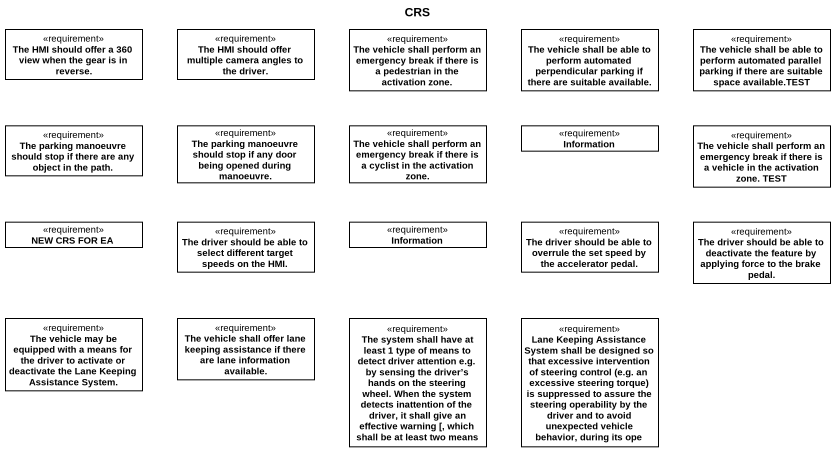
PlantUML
@startuml
title CRS
hide circle
hide empty members
class "The HMI should offer a 360 view when the gear is in reverse." as The_HMI_should_offer_a_360 <<requirement>>
class "The HMI should offer multiple camera angles to the driver." as The_HMI_should_offer <<requirement>>
class "The vehicle shall perform an emergency break if there is a pedestrian in the activation zone." as The_vehicle_shall_perform <<requirement>>
class "The vehicle shall be able to perform automated perpendicular parking if there are suitable available." as The_vehicle_shall_be_able <<requirement>>
class "The vehicle shall be able to perform automated parallel parking if there are suitable space available.TEST" as The_vehicle_shall_be_able_2 <<requirement>>
class "The parking manoeuvre should stop if there are any object in the path." as The_parking_manoeuvre <<requirement>>
class "The parking manoeuvre should stop if any door being opened during manoeuvre." as The_parking_manoeuvre_2 <<requirement>>
class "The vehicle shall perform an emergency break if there is a cyclist in the activation zone." as The_vehicle_shall_perform_2 <<requirement>>
class Information <<requirement>>
class "The vehicle shall perform an emergency break if there is a vehicle in the activation zone. TEST" as The_vehicle_shall_perform_3 <<requirement>>
class "NEW CRS FOR EA" as NEW_CRS_FOR_EA <<requirement>>
class "The driver should be able to select different target speeds on the HMI." as The_driver_should_be_able <<requirement>>
class "Information" as Information_2 <<requirement>>
class "The driver should be able to overrule the set speed by the accelerator pedal." as The_driver_should_be_able_2 <<requirement>>
class "The driver should be able to deactivate the feature by applying force to the brake pedal." as The_driver_should_be_able_3 <<requirement>>
class "The vehicle may be equipped with a means for the driver to activate or deactivate the Lane Keeping Assistance System." as The_vehicle_may_be_equipped <<requirement>>
class "The vehicle shall offer lane keeping assistance if there are lane information available." as The_vehicle_shall_offer <<requirement>>
class "The system shall have at least 1 type of means to detect driver attention e.g. by sensing the driver’s hands on the steering wheel. When the system detects inattention of the driver, it shall give an effective warning [, which shall be at least two means" as The_system_shall_have_at <<requirement>>
class "Lane Keeping Assistance System shall be designed so that excessive intervention of steering control (e.g. an excessive steering torque) is suppressed to assure the steering operability by the driver and to avoid unexpected vehicle behavior, during its ope" as Lane_Keeping_Assistance <<requirement>>
@enduml
